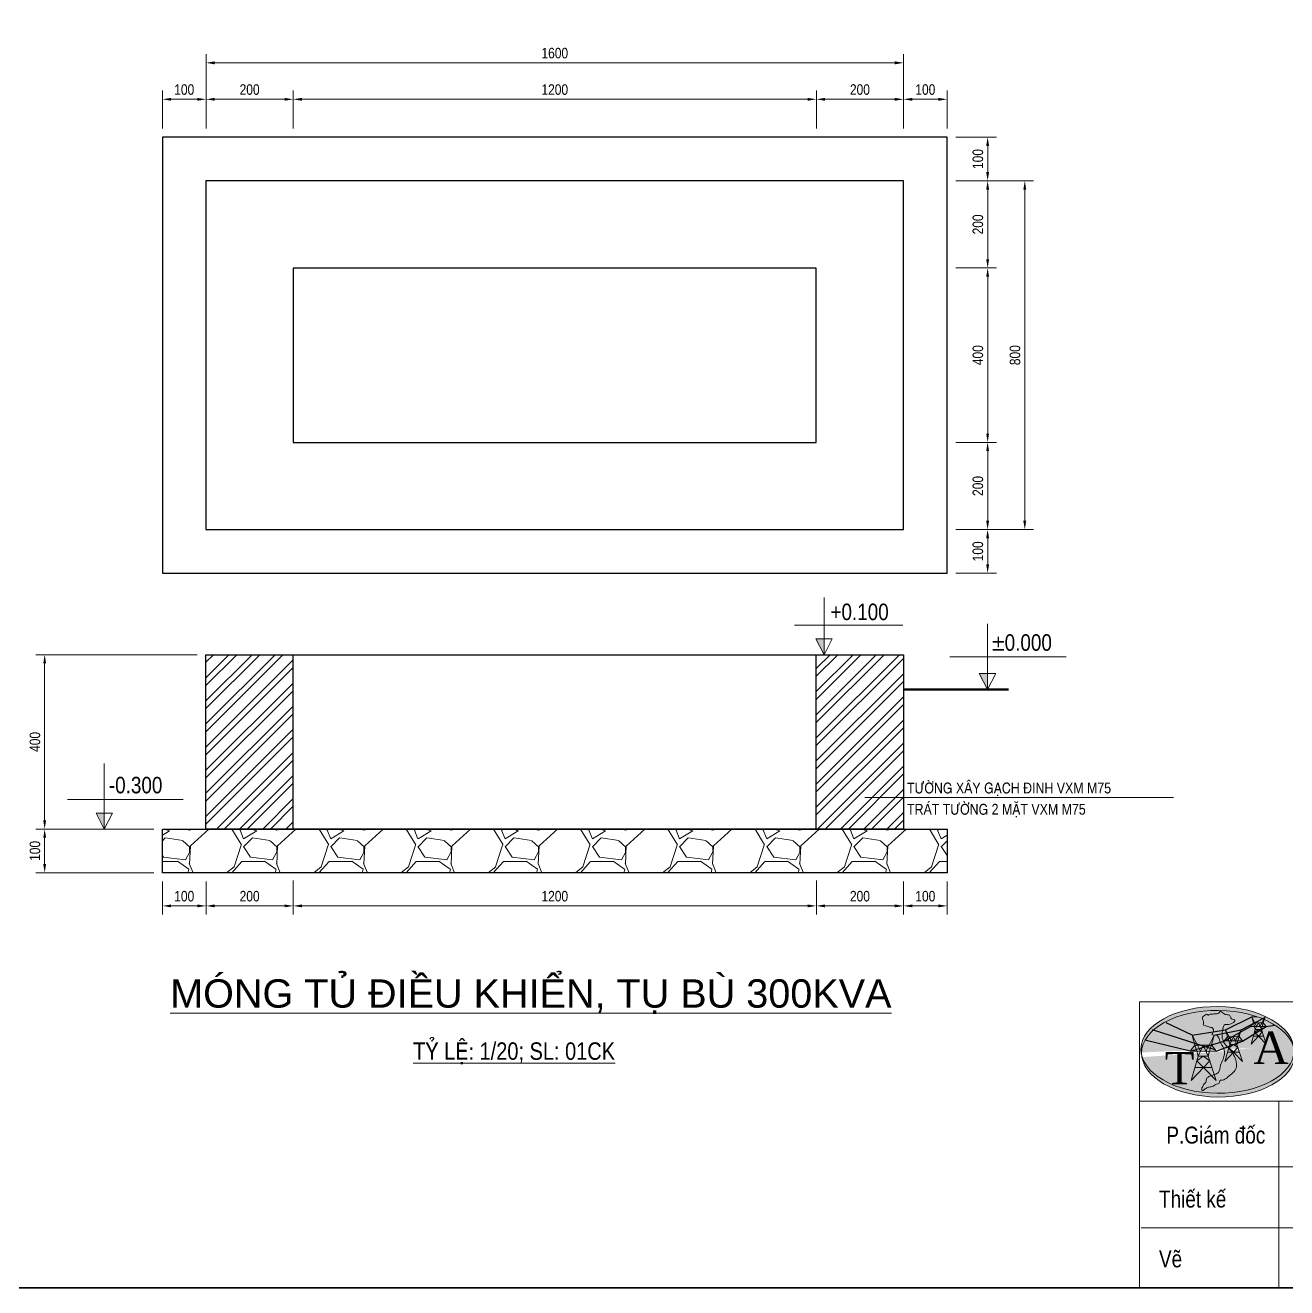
# Model space of a CAD drawing. Header units: millimetres. Extents: x 330554 to 656471, y 11007 to 130943.
# Drawn here: x 418440 to 432908, y 38045 to 52525 of the extents above; entities that cross this region are included whole.
import ezdxf

# ---------------------------------------------------------------- set-up
doc = ezdxf.new("R2010")
doc.units = ezdxf.units.MM
doc.header["$LTSCALE"] = 6
for name, color, linetype, lineweight in [('6', 6, 'Continuous', 50), ('8', 8, 'Continuous', 9), ('Duongcoban', 4, 'Continuous', 30), ('Hatch', 250, 'Continuous', 13), ('Khung', 7, 'Continuous', 20), ('Khung ten', 7, 'Continuous', 20), ('netlonkhungten', 32, 'Continuous', 35), ('Text', 7, 'Continuous', 13)]:
    doc.layers.add(name, color=color, linetype=linetype, lineweight=lineweight)
doc.layers.add('Khung Bao', color=101, linetype='Continuous')
doc.layers.add('Nen TBA', color=193, linetype='Continuous')
doc.styles.get("Standard").update_dxf_attribs({"font": 'VHELVCN.TTF', "height": 120})
doc.styles.add('VN', font='VHELVEN.TTF')
doc.dimstyles.new('kt-20', dxfattribs={"dimtxt": 120, "dimasz": 100, "dimexe": 100, "dimexo": 100, "dimgap": 50, "dimtad": 1, "dimtoh": 1, "dimdec": 0, "dimlfac": 0.2, "dimzin": 1, "dimdsep": 46, "dimtxsty": 'Standard', "dimcen": 50, "dimdle": 100, "dimclrd": 8, "dimclre": 8, "dimclrt": 7, "dimadec": 0, "dimazin": 0, "dimtfac": 1, "dimtdec": 0, "dimtix": 1, "dimtofl": 0, "dimtmove": 0, "dimatfit": 3, "dimfxl": 100, "dimtolj": 1, "dimtzin": 1, "dimlwd": 9, "dimlwe": 5, "dimarcsym": 0})

# ---------------------------------------------------------------- blocks, each defined once
blk = doc.blocks.new('*D442')
at = {"layer": 'Defpoints', "color": 0, "transparency": 16777216}
for p in [(428513, 42805), (429013, 42805), (428513, 42424)]:
    blk.add_point(p, dxfattribs=at)
at = {"layer": 'Khung Bao', "color": 8, "lineweight": 5, "transparency": 16777216}
for p, q in [((428513, 42705), (428513, 42324)), ((429013, 42705), (429013, 42324))]:
    blk.add_line(p, q, dxfattribs=at)
at = {"layer": 'Khung Bao', "color": 8, "lineweight": 9, "transparency": 16777216}
blk.add_line((428913, 42424), (428613, 42424), dxfattribs=at)
at = {"layer": 'Khung Bao', "color": 8, "transparency": 16777216}
for points in [[(428613, 42441), (428613, 42408), (428513, 42424)], [(428913, 42441), (428913, 42408), (429013, 42424)]]:
    blk.add_solid(points, dxfattribs=at)
at = {"layer": 'Khung Bao', "color": 7, "transparency": 16777216, "insert": (428763, 42535), "char_height": 120, "attachment_point": 5}
blk.add_mtext('\\A1;100', dxfattribs=at)
blk = doc.blocks.new('*D443')
at = {"layer": 'Defpoints', "color": 0, "transparency": 16777216}
for p in [(420013, 42805), (420513, 42805), (420513, 42424)]:
    blk.add_point(p, dxfattribs=at)
at = {"layer": 'Khung Bao', "color": 8, "lineweight": 5, "transparency": 16777216}
for p, q in [((420013, 42705), (420013, 42324)), ((420513, 42705), (420513, 42324))]:
    blk.add_line(p, q, dxfattribs=at)
at = {"layer": 'Khung Bao', "color": 8, "lineweight": 9, "transparency": 16777216}
blk.add_line((420113, 42424), (420413, 42424), dxfattribs=at)
at = {"layer": 'Khung Bao', "color": 8, "transparency": 16777216}
for points in [[(420113, 42441), (420113, 42408), (420013, 42424)], [(420413, 42441), (420413, 42408), (420513, 42424)]]:
    blk.add_solid(points, dxfattribs=at)
at = {"layer": 'Khung Bao', "color": 7, "transparency": 16777216, "insert": (420263, 42535), "char_height": 120, "attachment_point": 5}
blk.add_mtext('\\A1;100', dxfattribs=at)
blk = doc.blocks.new('*D292')
at = {"layer": 'Defpoints', "color": 0, "transparency": 16777216}
for p in [(421513, 42815), (427513, 42805), (427513, 42424)]:
    blk.add_point(p, dxfattribs=at)
at = {"layer": 'Khung Bao', "color": 8, "lineweight": 5, "transparency": 16777216}
for p, q in [((421513, 42715), (421513, 42324)), ((427513, 42705), (427513, 42324))]:
    blk.add_line(p, q, dxfattribs=at)
at = {"layer": 'Khung Bao', "color": 8, "lineweight": 9, "transparency": 16777216}
blk.add_line((421613, 42424), (427413, 42424), dxfattribs=at)
at = {"layer": 'Khung Bao', "color": 8, "transparency": 16777216}
for points in [[(421613, 42441), (421613, 42408), (421513, 42424)], [(427413, 42441), (427413, 42408), (427513, 42424)]]:
    blk.add_solid(points, dxfattribs=at)
at = {"layer": 'Khung Bao', "color": 7, "transparency": 16777216, "insert": (424513, 42535), "char_height": 120, "attachment_point": 5}
blk.add_mtext('\\A1;1200', dxfattribs=at)
blk = doc.blocks.new('*D293')
at = {"layer": 'Defpoints', "color": 0, "transparency": 16777216}
for p in [(429013, 49741), (429013, 47741), (429478, 47741)]:
    blk.add_point(p, dxfattribs=at)
at = {"layer": 'Khung Bao', "color": 8, "lineweight": 5, "transparency": 16777216}
for p, q in [((429113, 49741), (429578, 49741)), ((429113, 47741), (429578, 47741))]:
    blk.add_line(p, q, dxfattribs=at)
at = {"layer": 'Khung Bao', "color": 8, "lineweight": 9, "transparency": 16777216}
blk.add_line((429478, 49641), (429478, 47841), dxfattribs=at)
at = {"layer": 'Khung Bao', "color": 8, "transparency": 16777216}
for points in [[(429461, 49641), (429494, 49641), (429478, 49741)], [(429461, 47841), (429494, 47841), (429478, 47741)]]:
    blk.add_solid(points, dxfattribs=at)
at = {"layer": 'Khung Bao', "color": 7, "transparency": 16777216, "insert": (429366, 48741), "char_height": 120, "attachment_point": 5, "rotation": 90}
blk.add_mtext('\\A1;400', dxfattribs=at)
blk = doc.blocks.new('*D444')
at = {"layer": 'Defpoints', "color": 0, "transparency": 16777216}
for p in [(418662, 43305), (420013, 43305), (420013, 42805)]:
    blk.add_point(p, dxfattribs=at)
at = {"layer": 'Khung Bao', "color": 8, "lineweight": 5, "transparency": 16777216}
for p, q in [((419913, 43305), (418562, 43305)), ((419913, 42805), (418562, 42805))]:
    blk.add_line(p, q, dxfattribs=at)
at = {"layer": 'Khung Bao', "color": 8, "lineweight": 9, "transparency": 16777216}
blk.add_line((418662, 42905), (418662, 43205), dxfattribs=at)
at = {"layer": 'Khung Bao', "color": 8, "transparency": 16777216}
for points in [[(418646, 43205), (418679, 43205), (418662, 43305)], [(418646, 42905), (418679, 42905), (418662, 42805)]]:
    blk.add_solid(points, dxfattribs=at)
at = {"layer": 'Khung Bao', "color": 7, "transparency": 16777216, "insert": (418551, 43055), "char_height": 120, "attachment_point": 5, "rotation": 90}
blk.add_mtext('\\A1;100', dxfattribs=at)
blk = doc.blocks.new('*D445')
at = {"layer": 'Defpoints', "color": 0, "transparency": 16777216}
for p in [(418662, 45305), (420513, 45305), (420013, 43305)]:
    blk.add_point(p, dxfattribs=at)
at = {"layer": 'Khung Bao', "color": 8, "lineweight": 5, "transparency": 16777216}
for p, q in [((420413, 45305), (418562, 45305)), ((419913, 43305), (418562, 43305))]:
    blk.add_line(p, q, dxfattribs=at)
at = {"layer": 'Khung Bao', "color": 8, "lineweight": 9, "transparency": 16777216}
blk.add_line((418662, 43405), (418662, 45205), dxfattribs=at)
at = {"layer": 'Khung Bao', "color": 8, "transparency": 16777216}
for points in [[(418646, 45205), (418679, 45205), (418662, 45305)], [(418646, 43405), (418679, 43405), (418662, 43305)]]:
    blk.add_solid(points, dxfattribs=at)
at = {"layer": 'Khung Bao', "color": 7, "transparency": 16777216, "insert": (418551, 44305), "char_height": 120, "attachment_point": 5, "rotation": 90}
blk.add_mtext('\\A1;400', dxfattribs=at)
blk = doc.blocks.new('*D303')
at = {"layer": 'Defpoints', "color": 0, "transparency": 16777216}
for p in [(429013, 46741), (429013, 46241), (429478, 46241)]:
    blk.add_point(p, dxfattribs=at)
at = {"layer": 'Khung Bao', "color": 8, "lineweight": 5, "transparency": 16777216}
for p, q in [((429113, 46741), (429578, 46741)), ((429113, 46241), (429578, 46241))]:
    blk.add_line(p, q, dxfattribs=at)
at = {"layer": 'Khung Bao', "color": 8, "lineweight": 9, "transparency": 16777216}
blk.add_line((429478, 46641), (429478, 46341), dxfattribs=at)
at = {"layer": 'Khung Bao', "color": 8, "transparency": 16777216}
for points in [[(429461, 46641), (429494, 46641), (429478, 46741)], [(429461, 46341), (429494, 46341), (429478, 46241)]]:
    blk.add_solid(points, dxfattribs=at)
at = {"layer": 'Khung Bao', "color": 7, "transparency": 16777216, "insert": (429366, 46491), "char_height": 120, "attachment_point": 5, "rotation": 90}
blk.add_mtext('\\A1;100', dxfattribs=at)
blk = doc.blocks.new('*D304')
at = {"layer": 'Defpoints', "color": 0, "transparency": 16777216}
for p in [(429013, 51241), (429478, 51241), (429013, 50741)]:
    blk.add_point(p, dxfattribs=at)
at = {"layer": 'Khung Bao', "color": 8, "lineweight": 5, "transparency": 16777216}
for p, q in [((429113, 51241), (429578, 51241)), ((429113, 50741), (429578, 50741))]:
    blk.add_line(p, q, dxfattribs=at)
at = {"layer": 'Khung Bao', "color": 8, "lineweight": 9, "transparency": 16777216}
blk.add_line((429478, 50841), (429478, 51141), dxfattribs=at)
at = {"layer": 'Khung Bao', "color": 8, "transparency": 16777216}
for points in [[(429461, 51141), (429494, 51141), (429478, 51241)], [(429461, 50841), (429494, 50841), (429478, 50741)]]:
    blk.add_solid(points, dxfattribs=at)
at = {"layer": 'Khung Bao', "color": 7, "transparency": 16777216, "insert": (429366, 50991), "char_height": 120, "attachment_point": 5, "rotation": 90}
blk.add_mtext('\\A1;100', dxfattribs=at)
blk = doc.blocks.new('*D451')
at = {"layer": 'Defpoints', "color": 0, "transparency": 16777216}
for p in [(420513, 51676), (420013, 51241), (420513, 51241)]:
    blk.add_point(p, dxfattribs=at)
at = {"layer": 'Khung Bao', "color": 8, "lineweight": 5, "transparency": 16777216}
for p, q in [((420013, 51341), (420013, 51776)), ((420513, 51341), (420513, 51776))]:
    blk.add_line(p, q, dxfattribs=at)
at = {"layer": 'Khung Bao', "color": 8, "lineweight": 9, "transparency": 16777216}
blk.add_line((420113, 51676), (420413, 51676), dxfattribs=at)
at = {"layer": 'Khung Bao', "color": 8, "transparency": 16777216}
for points in [[(420113, 51692), (420113, 51659), (420013, 51676)], [(420413, 51692), (420413, 51659), (420513, 51676)]]:
    blk.add_solid(points, dxfattribs=at)
at = {"layer": 'Khung Bao', "color": 7, "transparency": 16777216, "insert": (420263, 51787), "char_height": 120, "attachment_point": 5}
blk.add_mtext('\\A1;100', dxfattribs=at)
blk = doc.blocks.new('*D305')
at = {"layer": 'Defpoints', "color": 0, "transparency": 16777216}
for p in [(421513, 51676), (420513, 51241), (421513, 51241)]:
    blk.add_point(p, dxfattribs=at)
at = {"layer": 'Khung Bao', "color": 8, "lineweight": 5, "transparency": 16777216}
for p, q in [((420513, 51341), (420513, 51776)), ((421513, 51341), (421513, 51776))]:
    blk.add_line(p, q, dxfattribs=at)
at = {"layer": 'Khung Bao', "color": 8, "lineweight": 9, "transparency": 16777216}
blk.add_line((420613, 51676), (421413, 51676), dxfattribs=at)
at = {"layer": 'Khung Bao', "color": 8, "transparency": 16777216}
for points in [[(420613, 51692), (420613, 51659), (420513, 51676)], [(421413, 51692), (421413, 51659), (421513, 51676)]]:
    blk.add_solid(points, dxfattribs=at)
at = {"layer": 'Khung Bao', "color": 7, "transparency": 16777216, "insert": (421013, 51787), "char_height": 120, "attachment_point": 5}
blk.add_mtext('\\A1;200', dxfattribs=at)
blk = doc.blocks.new('*D306')
at = {"layer": 'Defpoints', "color": 0, "transparency": 16777216}
for p in [(427513, 51676), (421513, 51241), (427513, 51241)]:
    blk.add_point(p, dxfattribs=at)
at = {"layer": 'Khung Bao', "color": 8, "lineweight": 5, "transparency": 16777216}
for p, q in [((421513, 51341), (421513, 51776)), ((427513, 51341), (427513, 51776))]:
    blk.add_line(p, q, dxfattribs=at)
at = {"layer": 'Khung Bao', "color": 8, "lineweight": 9, "transparency": 16777216}
blk.add_line((421613, 51676), (427413, 51676), dxfattribs=at)
at = {"layer": 'Khung Bao', "color": 8, "transparency": 16777216}
for points in [[(421613, 51692), (421613, 51659), (421513, 51676)], [(427413, 51692), (427413, 51659), (427513, 51676)]]:
    blk.add_solid(points, dxfattribs=at)
at = {"layer": 'Khung Bao', "color": 7, "transparency": 16777216, "insert": (424513, 51787), "char_height": 120, "attachment_point": 5}
blk.add_mtext('\\A1;1200', dxfattribs=at)
blk = doc.blocks.new('*D307')
at = {"layer": 'Defpoints', "color": 0, "transparency": 16777216}
for p in [(428513, 51676), (427513, 51241), (428513, 51241)]:
    blk.add_point(p, dxfattribs=at)
at = {"layer": 'Khung Bao', "color": 8, "lineweight": 5, "transparency": 16777216}
for p, q in [((427513, 51341), (427513, 51776)), ((428513, 51341), (428513, 51776))]:
    blk.add_line(p, q, dxfattribs=at)
at = {"layer": 'Khung Bao', "color": 8, "lineweight": 9, "transparency": 16777216}
blk.add_line((427613, 51676), (428413, 51676), dxfattribs=at)
at = {"layer": 'Khung Bao', "color": 8, "transparency": 16777216}
for points in [[(427613, 51692), (427613, 51659), (427513, 51676)], [(428413, 51692), (428413, 51659), (428513, 51676)]]:
    blk.add_solid(points, dxfattribs=at)
at = {"layer": 'Khung Bao', "color": 7, "transparency": 16777216, "insert": (428013, 51787), "char_height": 120, "attachment_point": 5}
blk.add_mtext('\\A1;200', dxfattribs=at)
blk = doc.blocks.new('*D452')
at = {"layer": 'Defpoints', "color": 0, "transparency": 16777216}
for p in [(429013, 51676), (428513, 51258), (429013, 51241)]:
    blk.add_point(p, dxfattribs=at)
at = {"layer": 'Khung Bao', "color": 8, "lineweight": 5, "transparency": 16777216}
for p, q in [((428513, 51358), (428513, 51776)), ((429013, 51341), (429013, 51776))]:
    blk.add_line(p, q, dxfattribs=at)
at = {"layer": 'Khung Bao', "color": 8, "lineweight": 9, "transparency": 16777216}
blk.add_line((428613, 51676), (428913, 51676), dxfattribs=at)
at = {"layer": 'Khung Bao', "color": 8, "transparency": 16777216}
for points in [[(428613, 51692), (428613, 51659), (428513, 51676)], [(428913, 51692), (428913, 51659), (429013, 51676)]]:
    blk.add_solid(points, dxfattribs=at)
at = {"layer": 'Khung Bao', "color": 7, "transparency": 16777216, "insert": (428763, 51787), "char_height": 120, "attachment_point": 5}
blk.add_mtext('\\A1;100', dxfattribs=at)
blk = doc.blocks.new('*D308')
at = {"layer": 'Defpoints', "color": 0, "transparency": 16777216}
for p in [(421513, 42815), (420513, 42705), (421513, 42424)]:
    blk.add_point(p, dxfattribs=at)
at = {"layer": 'Khung Bao', "color": 8, "lineweight": 5, "transparency": 16777216}
for p, q in [((420513, 42605), (420513, 42324)), ((421513, 42715), (421513, 42324))]:
    blk.add_line(p, q, dxfattribs=at)
at = {"layer": 'Khung Bao', "color": 8, "lineweight": 9, "transparency": 16777216}
blk.add_line((420613, 42424), (421413, 42424), dxfattribs=at)
at = {"layer": 'Khung Bao', "color": 8, "transparency": 16777216}
for points in [[(420613, 42441), (420613, 42408), (420513, 42424)], [(421413, 42441), (421413, 42408), (421513, 42424)]]:
    blk.add_solid(points, dxfattribs=at)
at = {"layer": 'Khung Bao', "color": 7, "transparency": 16777216, "insert": (421013, 42535), "char_height": 120, "attachment_point": 5}
blk.add_mtext('\\A1;200', dxfattribs=at)
blk = doc.blocks.new('*D309')
at = {"layer": 'Defpoints', "color": 0, "transparency": 16777216}
for p in [(427513, 42815), (428513, 42705), (427513, 42424)]:
    blk.add_point(p, dxfattribs=at)
at = {"layer": 'Khung Bao', "color": 8, "lineweight": 5, "transparency": 16777216}
for p, q in [((427513, 42715), (427513, 42324)), ((428513, 42605), (428513, 42324))]:
    blk.add_line(p, q, dxfattribs=at)
at = {"layer": 'Khung Bao', "color": 8, "lineweight": 9, "transparency": 16777216}
blk.add_line((428413, 42424), (427613, 42424), dxfattribs=at)
at = {"layer": 'Khung Bao', "color": 8, "transparency": 16777216}
for points in [[(427613, 42441), (427613, 42408), (427513, 42424)], [(428413, 42441), (428413, 42408), (428513, 42424)]]:
    blk.add_solid(points, dxfattribs=at)
at = {"layer": 'Khung Bao', "color": 7, "transparency": 16777216, "insert": (428013, 42535), "char_height": 120, "attachment_point": 5}
blk.add_mtext('\\A1;200', dxfattribs=at)
blk = doc.blocks.new('*D310')
at = {"layer": 'Defpoints', "color": 0, "transparency": 16777216}
for p in [(429013, 50741), (429013, 49741), (429478, 49741)]:
    blk.add_point(p, dxfattribs=at)
at = {"layer": 'Khung Bao', "color": 8, "lineweight": 5, "transparency": 16777216}
for p, q in [((429113, 50741), (429578, 50741)), ((429113, 49741), (429578, 49741))]:
    blk.add_line(p, q, dxfattribs=at)
at = {"layer": 'Khung Bao', "color": 8, "lineweight": 9, "transparency": 16777216}
blk.add_line((429478, 50641), (429478, 49841), dxfattribs=at)
at = {"layer": 'Khung Bao', "color": 8, "transparency": 16777216}
for points in [[(429461, 50641), (429494, 50641), (429478, 50741)], [(429461, 49841), (429494, 49841), (429478, 49741)]]:
    blk.add_solid(points, dxfattribs=at)
at = {"layer": 'Khung Bao', "color": 7, "transparency": 16777216, "insert": (429366, 50241), "char_height": 120, "attachment_point": 5, "rotation": 90}
blk.add_mtext('\\A1;200', dxfattribs=at)
blk = doc.blocks.new('*D311')
at = {"layer": 'Defpoints', "color": 0, "transparency": 16777216}
for p in [(429013, 47741), (429478, 47741), (429013, 46741)]:
    blk.add_point(p, dxfattribs=at)
at = {"layer": 'Khung Bao', "color": 8, "lineweight": 5, "transparency": 16777216}
for p, q in [((429113, 47741), (429578, 47741)), ((429113, 46741), (429578, 46741))]:
    blk.add_line(p, q, dxfattribs=at)
at = {"layer": 'Khung Bao', "color": 8, "lineweight": 9, "transparency": 16777216}
blk.add_line((429478, 46841), (429478, 47641), dxfattribs=at)
at = {"layer": 'Khung Bao', "color": 8, "transparency": 16777216}
for points in [[(429461, 47641), (429494, 47641), (429478, 47741)], [(429461, 46841), (429494, 46841), (429478, 46741)]]:
    blk.add_solid(points, dxfattribs=at)
at = {"layer": 'Khung Bao', "color": 7, "transparency": 16777216, "insert": (429366, 47241), "char_height": 120, "attachment_point": 5, "rotation": 90}
blk.add_mtext('\\A1;200', dxfattribs=at)
blk = doc.blocks.new('*D312')
at = {"layer": 'Defpoints', "color": 0, "transparency": 16777216}
for p in [(429013, 50741), (429904, 50741), (429013, 46741)]:
    blk.add_point(p, dxfattribs=at)
at = {"layer": 'Khung Bao', "color": 8, "lineweight": 5, "transparency": 16777216}
for p, q in [((429113, 50741), (430004, 50741)), ((429113, 46741), (430004, 46741))]:
    blk.add_line(p, q, dxfattribs=at)
at = {"layer": 'Khung Bao', "color": 8, "lineweight": 9, "transparency": 16777216}
blk.add_line((429904, 46841), (429904, 50641), dxfattribs=at)
at = {"layer": 'Khung Bao', "color": 8, "transparency": 16777216}
for points in [[(429887, 50641), (429920, 50641), (429904, 50741)], [(429887, 46841), (429920, 46841), (429904, 46741)]]:
    blk.add_solid(points, dxfattribs=at)
at = {"layer": 'Khung Bao', "color": 7, "transparency": 16777216, "insert": (429792, 48741), "char_height": 120, "attachment_point": 5, "rotation": 90}
blk.add_mtext('\\A1;800', dxfattribs=at)
blk = doc.blocks.new('*D313')
at = {"layer": 'Defpoints', "color": 0, "transparency": 16777216}
for p in [(428513, 52094), (420513, 51241), (428513, 51258)]:
    blk.add_point(p, dxfattribs=at)
at = {"layer": 'Khung Bao', "color": 8, "lineweight": 5, "transparency": 16777216}
for p, q in [((420513, 51341), (420513, 52194)), ((428513, 51358), (428513, 52194))]:
    blk.add_line(p, q, dxfattribs=at)
at = {"layer": 'Khung Bao', "color": 8, "lineweight": 9, "transparency": 16777216}
blk.add_line((420613, 52094), (428413, 52094), dxfattribs=at)
at = {"layer": 'Khung Bao', "color": 8, "transparency": 16777216}
for points in [[(420613, 52111), (420613, 52077), (420513, 52094)], [(428413, 52111), (428413, 52077), (428513, 52094)]]:
    blk.add_solid(points, dxfattribs=at)
at = {"layer": 'Khung Bao', "color": 7, "transparency": 16777216, "insert": (424513, 52205), "char_height": 120, "attachment_point": 5}
blk.add_mtext('\\A1;1600', dxfattribs=at)
blk = doc.blocks.new('COTLOGO')
at = {"layer": 'Khung'}
for p, q in [((31212.1, 146981.8), (31220.3, 146966)), ((31216.6, 146966), (31212.1, 146981.8)), ((31238.4, 146966.1), (31246.5, 146981.8)), ((31246.5, 146981.8), (31242.1, 146966.5)), ((31246.5, 146981.8), (31242.1, 146966.5)), ((31209, 146956.8), (31216.6, 146966)), ((31219.3, 146956.8), (31209, 146956.8)), ((31220.3, 146966), (31216.6, 146966)), ((31219.3, 146956.8), (31216.6, 146966)), ((31225, 146956.8), (31219.3, 146956.8)), ((31221.5, 146949), (31219.3, 146956.8)), ((31220.3, 146966), (31238.6, 146966.4)), ((31220.3, 146966), (31225, 146956.8)), ((31229.3, 146966.2), (31221.5, 146949)), ((31225, 146956.8), (31233.6, 146956.8)), ((31237.1, 146949), (31229.3, 146966.2)), ((31233.6, 146956.8), (31238.4, 146966.1)), ((31233.6, 146956.8), (31239.3, 146956.8)), ((31239.3, 146956.8), (31237.1, 146949)), ((31238.6, 146966.4), (31242.1, 146966.5)), ((31242.1, 146966.5), (31239.3, 146956.8)), ((31249.6, 146956.8), (31239.3, 146956.8)), ((31242.1, 146966.5), (31249.6, 146956.8)), ((31221.5, 146949), (31210.6, 146911.5)), ((31210.6, 146911.5), (31229.7, 146931.8)), ((31216.5, 146931.8), (31242.8, 146931.8)), ((31229.3, 146949), (31219.3, 146941.7)), ((31219.3, 146941.7), (31229.7, 146931.8)), ((31237.1, 146949), (31221.5, 146949)), ((31239.4, 146942.1), (31229.3, 146949)), ((31229.7, 146931.8), (31239.4, 146942.1)), ((31229.7, 146931.8), (31249.6, 146911.5)), ((31249.6, 146911.5), (31237.1, 146949))]:
    blk.add_line(p, q, dxfattribs=at)
blk.add_lwpolyline([(31237.1, 146949), (31229.3, 146966.2), (31221.5, 146949)], dxfattribs=at)
blk = doc.blocks.new('LOGOTRANGSONGANH')
at = {"layer": 'Duongcoban'}
h = blk.add_hatch(color=2, dxfattribs=at)
edge = h.paths.add_edge_path()
edge.add_ellipse((31307.7, 148603.9), major_axis=(-401.5, 4.4), ratio=0.565575, start_angle=-176.76663, end_angle=8.26912)
edge.add_line((30908.8, 148589.6), (30909.5, 148589.8))
edge.add_ellipse((31311, 148584), major_axis=(-401.5, 4.4), ratio=0.565575, start_angle=235.14402, end_angle=359.62254, ccw=False)
edge.add_line((31542.5, 148767.8), (31555.4, 148774.6))
edge.add_line((31555.4, 148774.6), (31556.7, 148777))
edge.add_line((31556.7, 148777), (31552.8, 148763.5))
edge.add_ellipse((31311, 148584), major_axis=(-401.5, 4.4), ratio=0.565575, start_angle=188.26912, end_angle=233.32082, ccw=False)
at = {"layer": 'Khung ten'}
h = blk.add_hatch(color=256, dxfattribs=at)
edge = h.paths.add_edge_path()
edge.add_ellipse((31311, 148584), major_axis=(-401.5, 4.4), ratio=0.565575, start_angle=188.26912, end_angle=359.62254, ccw=False)
edge.add_ellipse((31307.7, 148603.9), major_axis=(-401.5, 4.4), ratio=0.565575, start_angle=-176.76663, end_angle=8.26912)
edge.add_line((30908.8, 148589.6), (30909.5, 148589.8))
h = blk.add_hatch(color=256, dxfattribs=at)
edge = h.paths.add_edge_path()
edge.add_ellipse((31307.7, 148603.9), major_axis=(-401.5, 4.4), ratio=0.565575, start_angle=8.26912, end_angle=183.23337, ccw=False)
edge.add_ellipse((31311, 148584), major_axis=(-401.5, 4.4), ratio=0.565575, start_angle=3.23337, end_angle=188.26912)
h = blk.add_hatch(color=256, dxfattribs=at)
edge = h.paths.add_edge_path()
edge.add_ellipse((31307.7, 148603.9), major_axis=(-401.5, 4.4), ratio=0.565575, start_angle=8.26912, end_angle=183.23337, ccw=False)
edge.add_ellipse((31311, 148584), major_axis=(-401.5, 4.4), ratio=0.565575, start_angle=3.23337, end_angle=188.26912)
at = {"layer": 'Text'}
h = blk.add_hatch(color=256, dxfattribs=at)
h.set_gradient(color1=(0, 0, 255), one_color=1, tint=1)
edge = h.paths.add_edge_path()
edge.add_ellipse((31307.7, 148603.9), major_axis=(-401.5, 4.4), ratio=0.565575, start_angle=-176.76663, end_angle=8.26912)
edge.add_line((30908.8, 148589.6), (30909.5, 148589.8))
edge.add_ellipse((31311, 148584), major_axis=(-401.5, 4.4), ratio=0.565575, start_angle=235.14402, end_angle=359.62254, ccw=False)
edge.add_line((31542.5, 148767.8), (31555.4, 148774.6))
edge.add_line((31555.4, 148774.6), (31556.7, 148777))
edge.add_line((31556.7, 148777), (31552.8, 148763.5))
edge.add_ellipse((31311, 148584), major_axis=(-401.5, 4.4), ratio=0.565575, start_angle=188.26912, end_angle=233.32082, ccw=False)
edge = h.paths.add_edge_path()
edge.add_ellipse((31311, 148584), major_axis=(-401.5, 4.4), ratio=0.565575, start_angle=3.23337, end_angle=188.26912)
edge.add_ellipse((31307.7, 148603.9), major_axis=(-401.5, 4.4), ratio=0.565575, start_angle=8.26912, end_angle=183.23337, ccw=False)
h = blk.add_hatch(color=256, dxfattribs=at)
edge = h.paths.add_edge_path()
edge.add_spline(control_points=[(31279.9, 148791.4), (31283.4, 148791.8), (31295.3, 148793), (31313.1, 148790.9), (31323.4, 148810.8), (31337.4, 148796.4), (31350.8, 148787.1), (31371.9, 148791.4), (31374.9, 148771.1), (31385.9, 148763.4), (31413.3, 148762.3), (31371.5, 148729.4), (31343.7, 148741.8), (31332.6, 148703.2), (31327.1, 148670.8), (31343.4, 148638.6), (31359.3, 148619.3), (31378.1, 148601.9), (31395.9, 148574.6), (31407.7, 148541.4), (31408, 148495.7), (31374.7, 148474.5), (31353.3, 148453.3), (31335.3, 148442.5), (31318.6, 148447.2), (31320.8, 148426.5), (31298.6, 148424.6), (31285.2, 148413.6), (31273.9, 148411.1), (31264.6, 148408.4), (31254.7, 148408.1), (31243.9, 148400.6), (31237, 148393.9), (31223.3, 148386.5), (31227.5, 148398.4), (31225.2, 148405), (31230.4, 148409.7), (31231.6, 148422.1), (31250.3, 148432), (31246.5, 148457.6), (31270.8, 148467.7), (31291, 148473.3), (31320.7, 148486.8), (31319.7, 148524.4), (31341.9, 148559.4), (31348.7, 148603.4), (31326, 148635.2), (31316.7, 148659.3), (31308.4, 148685.3), (31269.6, 148678.7), (31287.9, 148696.8), (31287.8, 148710.2), (31280.9, 148721.7), (31266.5, 148721.2), (31255, 148730.6), (31227.7, 148731.3), (31240.1, 148753.8), (31222.9, 148768.5), (31235, 148781.8), (31243.7, 148784.8), (31248.4, 148791.4), (31256.5, 148792.8), (31258.4, 148783.2), (31263.4, 148790.3), (31270.6, 148791.3), (31276.6, 148791.4), (31279.9, 148791.4)], knot_values=[0, 0, 0, 0, 10.773567, 36.453253, 45.467944, 66.304528, 75.394476, 97.72162, 113.438285, 125.691122, 137.561709, 178.241766, 199.70113, 215.454863, 279.050772, 301.404412, 320.192795, 354.292474, 377.700084, 416.933464, 461.046809, 499.368775, 526.36929, 553.493597, 559.326846, 568.25424, 596.840814, 609.577735, 620.601304, 630.959304, 638.68193, 649.840298, 667.688051, 673.556752, 684.49326, 689.149317, 694.14707, 702.739777, 724.96225, 747.389868, 765.56329, 794.088827, 815.415753, 854.767285, 890.123291, 942.363889, 973.99518, 1003.178887, 1022.105113, 1049.27204, 1062.832724, 1076.02929, 1089.833819, 1096.09008, 1116.705884, 1137.436129, 1150.673139, 1174.702872, 1185.098835, 1197.262798, 1201.670622, 1209.468078, 1215.08546, 1219.532908, 1227.492771, 1237.449043, 1237.449043, 1237.449043, 1237.449043], degree=3, periodic=0)
at = {"color": 7}
blk.add_line((31487.9, 148776.7), (31513.4, 148779.4), dxfattribs=at)
at = {"layer": 'Duongcoban', "color": 2}
for p, q in [((31174.4, 148681.3), (31037.8, 148745.7)), ((31350.2, 148709.8), (31487, 148777)), ((31431.5, 148709.8), (31555.4, 148774.6)), ((31563, 148726.3), (31608.3, 148733.1)), ((31299.6, 148601.7), (30966.6, 148709.8)), ((31174.6, 148681.4), (31350.2, 148709.8)), ((31290.7, 148681.4), (31431.5, 148709.8)), ((31342.8, 148650.6), (31480.7, 148726.3)), ((31438.9, 148650.6), (31563, 148726.3)), ((31164.1, 148596.9), (30927.1, 148654.6)), ((31164.1, 148596.9), (31342.8, 148650.6)), ((31301.3, 148596.9), (31438.9, 148650.6))]:
    blk.add_line(p, q, dxfattribs=at)
at = {"layer": 'Text', "extrusion": (0, 0, -1)}
for centre in [(31307.7, 148603.9), (31311, 148584)]:
    blk.add_ellipse(centre, major_axis=(-401.5, 4.4), ratio=0.565575, dxfattribs=at)
at = {"layer": 'Text'}
blk.add_spline([(31279.9, 148791.4), (31290.6, 148792.2), (31315.7, 148797.8), (31321.7, 148804.6), (31340.1, 148794.9), (31347.9, 148790.2), (31369.8, 148785.5), (31377, 148771.6), (31386.9, 148764.4), (31398.5, 148761.6), (31366.2, 148736.9), (31344.7, 148736), (31338.1, 148721.7), (31334.8, 148658.2), (31344.7, 148638.2), (31356.3, 148623.4), (31379.5, 148598.4), (31392.4, 148578.8), (31405.1, 148541.8), (31400.7, 148497.9), (31372.9, 148471.5), (31352.4, 148454), (31326.7, 148445.2), (31320.9, 148445.5), (31318.8, 148436.8), (31295.3, 148420.6), (31284.3, 148414.1), (31273.7, 148410.9), (31263.6, 148408.7), (31256, 148407.5), (31246.3, 148402), (31232, 148391.3), (31226.5, 148389.2), (31226.4, 148400.1), (31226.2, 148404.8), (31228.9, 148408.9), (31231.9, 148417), (31245.7, 148434.4), (31251.4, 148456.1), (31266.8, 148465.7), (31293.7, 148475), (31312.1, 148485.9), (31323.5, 148523.5), (31337.3, 148556.1), (31341.5, 148608.2), (31326.9, 148636.2), (31315.6, 148663.2), (31305.1, 148678.9), (31278.7, 148685.3), (31285.7, 148696.9), (31286.5, 148710.1), (31278, 148720.9), (31271.7, 148721.7), (31252.3, 148728.7), (31233, 148736.2), (31235.1, 148749.2), (31228.4, 148772.3), (31234.8, 148780.4), (31245, 148787.1), (31248.1, 148790.2), (31255.9, 148790.2), (31259, 148785.5), (31262.5, 148788.4), (31270, 148791), (31279.9, 148791.4)], degree=3, dxfattribs=at)
at = {"layer": 'Duongcoban', "color": 2}
for p, xscale, yscale, zscale in [((-31811.2, -149302), 2.028000000002066, 2.028000000005704, 2.028000000000612), ((-74322.4, -348117), 3.380000000001019, 3.380000000004657, 3.380000000001019), ((-42497.7, -199049.1), 2.366000000001804, 2.36600000000908, 2.366000000000713)]:
    blk.add_blockref('COTLOGO', p, dxfattribs=dict(at, xscale=xscale, yscale=yscale, zscale=zscale))
at = {"layer": 'Text', "char_height": 169, "width": 2273.213, "attachment_point": 1}
for s, insert in [('{\\fTimes New Roman|b0|i0|c0|p18;A}', (31496.5, 148699.1)), ('{\\fTimes New Roman|b0|i0|c0|p18;T}', (31030.7, 148592.8))]:
    blk.add_mtext(s, dxfattribs=dict(at, insert=insert))

msp = doc.modelspace()

# ---------------------------------------------------------------- hatches: boundary and pattern name
at = {"layer": '8'}
h = msp.add_hatch(dxfattribs=at)
h.set_pattern_fill('ANSI32', color=256, scale=500, style=0)
h.set_pattern_definition([(45, (-84255.5, -213918.9), (-132.58252, 132.58252), []), (45, (-84167.1, -213918.9), (-132.58252, 132.58252), [])])
h.paths.add_polyline_path([(421512.622, 45304.877), (420512.622, 45304.877), (420512.622, 43304.877), (421512.622, 43304.877)])
h.paths.add_polyline_path([(428512.622, 45304.877), (427512.622, 45304.877), (427512.622, 43304.877), (428512.622, 43304.877)])
at = {"layer": 'Hatch'}
h = msp.add_hatch(dxfattribs=at)
h.set_pattern_fill('GRAVEL', color=256, scale=1000, style=0)
h.set_pattern_definition([(228.0128, (-29961.83, -182523.12), (-7999.998232, -9000.001342), [134.536, -13319.088]), (184.9697, (-30051.83, -182623.116), (12000.0010515, 999.991307), [230.868, -22855.925]), (132.5104, (-30281.83, -182643.116), (9999.990718, -11000.008674), [162.788, -16116.032]), (267.2737, (-30671.83, -182893.116), (999.9960177, 20000.000295), [210.238, -20813.558]), (292.8337, (-30681.83, -183103.116), (-5000.0099054, 11999.996412), [206.155, -20409.373]), (357.2737, (-30601.83, -183293.116), (-20000.000295, 999.9960177), [210.238, -20813.558]), (37.6942, (-30391.83, -183303.116), (-13000.0073456, -9999.9904052), [278.029, -27524.849]), (72.2553, (-30171.83, -183133.116), (7000.0107627, 21999.9962312), [262.488, -25986.321]), (121.4296, (-30091.83, -182883.116), (-8000.008234, 12999.9950365), [210.95, -20884.073]), (175.2364, (-30201.83, -182703.12), (11000.000946, -999.991533), [240.832, -11800.763]), (222.3974, (-30441.83, -182683.116), (-12000.007351, -10999.992082), [311.448, -30833.375]), (138.8141, (-29681.83, -182903.12), (-7000.002947, 5999.997313), [106.301, -10523.844]), (171.4692, (-29761.83, -182833.116), (12999.998285, -2000.00791), [202.237, -20021.511]), (225, (-29961.8, -182803.1), (-1e-13, -1000.0003), [141.421, -1272.792]), (203.1986, (-30031.83, -182683.12), (4999.99973, 2000.001325), [76.158, -7539.615]), (291.8014, (-30101.83, -182713.12), (-999.99991, 3000.00027), [107.703, -5277.462]), (30.9638, (-30061.83, -182813.12), (2999.99802, 2000.002484), [174.929, -5656.023]), (161.5651, (-29911.83, -182723.12), (2000.00043, -999.9984), [126.491, -3035.787]), (16.3895, (-30681.83, -182713.116), (10000.0021984, 2999.99271), [177.2, -17542.845]), (70.3462, (-30511.83, -182663.116), (-3999.995247, -11000.002136), [148.661, -14717.408]), (293.1986, (-29911.83, -182523.12), (-2000.001325, 4999.99973), [152.315, -7463.458]), (343.6105, (-29851.83, -182663.116), (-10000.0021984, 2999.99271), [177.2, -17542.845]), (339.444, (-30681.83, -183333.12), (-5000.001845, 1999.995996), [170.88, -8373.124]), (294.7751, (-30521.83, -183393.116), (-4999.992189, 11000.003422), [143.178, -14174.643]), (66.8014, (-29901.83, -183523.12), (2000.001325, 4999.99973), [152.315, -7463.458]), (17.354, (-29841.83, -183383.116), (-13000.002019, -3999.994502), [167.631, -16595.424]), (69.444, (-30391.83, -183523.12), (-1999.995996, -5000.001845), [85.44, -8458.564]), (101.3099, (-29961.83, -183523.12), (-999.99763, 4000.00075), [50.99, -5048.029]), (165.9638, (-29971.83, -183473.12), (3000.00055, -999.99806), [206.155, -3916.95]), (186.009, (-30171.83, -183423.116), (9999.999751, 999.9993175), [191.05, -18913.923]), (303.6901, (-30061.83, -182903.12), (-1000.00133, 1999.99956), [144.222, -3461.329]), (353.1572, (-29981.83, -183023.116), (16999.9993655, -2000.007998), [251.794, -24927.563]), (60.9454, (-29731.83, -183053.12), (-4000.000027, -7000.000385), [102.956, -10192.674]), (90, (-29681.8, -182963.1), (-1000, 1000), [60, -940]), (120.2564, (-30191.83, -183393.12), (3999.994887, -7000.002456), [138.924, -13753.52]), (48.0128, (-30261.83, -183273.12), (7999.998232, 9000.001342), [269.072, -13184.552]), (0, (-30081.8, -183073.1), (1000, 1000), [260, -740]), (325.3048, (-29821.83, -183073.116), (-9999.994259, 7000.0086096), [158.114, -15653.274]), (254.0546, (-29691.83, -183163.12), (-999.99989, -4000.000127), [145.602, -7134.508]), (207.646, (-29731.83, -183303.116), (-18999.9958072, -10000.007713), [237.065, -23469.474]), (175.4261, (-29941.83, -183413.116), (-13000.0005583, 999.9948012), [250.799, -24829.074])])
h.paths.add_polyline_path([(420012.622, 43304.877), (420012.622, 42804.877), (429012.622, 42804.877), (429012.622, 43304.877)])
at = {"layer": 'Text'}
for points in [[(427506.007, 45489.054), (427600.857, 45489.054), (427600.857, 45304.877)], [(429381.224, 45089.054), (429476.074, 45089.054), (429476.074, 44904.877)], [(419251.114, 43489.054), (419345.964, 43489.054), (419345.964, 43304.877)]]:
    msp.add_hatch(color=256, dxfattribs=at).paths.add_polyline_path(points)

# ---------------------------------------------------------------- linework, layer by layer
at = {"layer": '6'}
msp.add_line((429718.685, 44904.877), (428512.622, 44904.877), dxfattribs=at)
at = {"layer": 'Khung'}
for points in [[(444445.149, 38044.506), (444445.149, 41324.373), (431220.767, 41324.373), (431220.767, 38044.506)], [(431220.767, 40184.243), (444445.149, 40184.243)], [(432817.636, 38044.506), (432817.636, 40184.243)], [(431220.767, 39432.149), (436954.045, 39432.149)], [(431237.355, 38730.449), (444445.149, 38730.449)], [(431220.767, 38044.506), (444445.149, 38044.506)]]:
    msp.add_lwpolyline(points, dxfattribs=at)
at = {"layer": 'Nen TBA'}
for p, q in [((421512.622, 43304.877), (421512.622, 45304.877)), ((427512.622, 43304.877), (427512.622, 45304.877))]:
    msp.add_line(p, q, dxfattribs=at)
for points in [[(420012.622, 46240.535), (429012.622, 46240.535), (429012.622, 51240.535), (420012.622, 51240.535)], [(420512.622, 46740.535), (428512.622, 46740.535), (428512.622, 50740.535), (420512.622, 50740.535)], [(421512.622, 47740.535), (427512.622, 47740.535), (427512.622, 49740.535), (421512.622, 49740.535)], [(420512.622, 45304.877), (428512.622, 45304.877), (428512.622, 43304.877), (420512.622, 43304.877)], [(429012.622, 42804.877), (420012.622, 42804.877), (420012.622, 43304.877), (429012.622, 43304.877)]]:
    msp.add_lwpolyline(points, close=True, dxfattribs=at)
at = {"layer": 'netlonkhungten'}
msp.add_lwpolyline([(411155.911, 62158.905), (444445.149, 62158.905), (444445.149, 38044.506), (411155.911, 38044.506)], close=True, dxfattribs=at)
at = {"layer": 'Text'}
for p, q in [((427600.857, 45304.877), (427600.857, 45960.194)), ((428504.794, 45646.015), (427262.861, 45646.015)), ((429476.074, 44904.877), (429476.074, 45657.73)), ((427506.007, 45489.054), (427600.857, 45489.054)), ((427600.857, 45304.877), (427506.007, 45489.054)), ((427506.007, 45489.054), (427600.857, 45489.054)), ((427600.857, 45304.877), (427506.007, 45489.054)), ((427695.708, 45489.054), (427600.857, 45489.054)), ((427600.857, 45304.877), (427695.708, 45489.054)), ((427695.708, 45489.054), (427600.857, 45489.054)), ((427600.857, 45304.877), (427695.708, 45489.054)), ((430379.164, 45281.304), (429042.606, 45281.304)), ((429476.074, 44904.877), (429381.224, 45089.054)), ((429381.224, 45089.054), (429476.074, 45089.054)), ((429476.074, 44904.877), (429381.224, 45089.054)), ((429381.224, 45089.054), (429476.074, 45089.054)), ((429476.074, 44904.877), (429570.924, 45089.054)), ((429570.924, 45089.054), (429476.074, 45089.054)), ((429476.074, 44904.877), (429570.924, 45089.054)), ((429570.924, 45089.054), (429476.074, 45089.054)), ((429233.463, 44904.877), (429718.685, 44904.877)), ((419345.964, 43304.877), (419345.964, 44057.73)), ((420249.901, 43646.015), (418925.351, 43646.015)), ((428068.873, 43669.179), (431607.964, 43669.179)), ((419251.114, 43489.054), (419345.964, 43489.054)), ((419345.964, 43304.877), (419251.114, 43489.054)), ((419251.114, 43489.054), (419345.964, 43489.054)), ((419345.964, 43304.877), (419251.114, 43489.054)), ((419440.814, 43489.054), (419345.964, 43489.054)), ((419345.964, 43304.877), (419440.814, 43489.054)), ((419440.814, 43489.054), (419345.964, 43489.054)), ((419345.964, 43304.877), (419440.814, 43489.054)), ((419103.353, 43304.877), (419588.575, 43304.877))]:
    msp.add_line(p, q, dxfattribs=at)

# ---------------------------------------------------------------- block references
at = {"color": 0, "xscale": 2.187734448191459, "yscale": 2.187734451986926, "zscale": 2.187734450731606}
msp.add_blockref('LOGOTRANGSONGANH', (363621.184, -284333.415), dxfattribs=at)

# ---------------------------------------------------------------- texts
at = {"layer": 'Text'}
for s, height, p in [('+0.100', 189, (427674.698, 45702.114)), ('±0.000', 189, (429527.862, 45350.69)), ('-0.300', 189, (419398.599, 43715.402)), ('TÖÔØNG XAÂY GAÏCH ÑINH VXM M75', 123.86304, (428553.18, 43714.617)), ('TRAÙT TÖÔØNG 2 MAËT VXM M75', 123.86304, (428553.18, 43470.826)), ('%%UTYÛ LEÄ: 1/20; SL: 01CK', 200, (422888.44, 40658.881))]:
    msp.add_text(s, height=height, dxfattribs=at).set_placement(p)
at = {"layer": 'Text', "style": 'VN'}
msp.add_text('%%UMOÙNG TUÛ ÑIEÀU KHIEÅN, TUÏ BUØ 300KVA', height=325, dxfattribs=at).set_placement((420101.156, 41257.105))
at = {"layer": 'Text', "width": 2168.09404, "attachment_point": 4, "style": 'VN'}
for s, insert, char_height in [('{\\fArial|b0|i0|c0|p34;\\W0.8;P.\\fArial|b0|i0|c238|p34;G\\fArial|b0|i0|c0|p34;iám\\fArial|b0|i0|c238|p34; đ\\fArial|b0|i0|c0|p34;ốc}', (431527.793, 39793.992), 194.306621), ('{\\fArial|b0|i0|c238|p34;\\W0.8;Thi\\fArial|b0|i0|c0|p34;ết kế }', (431443.124, 39060.34), 194.30662), ('{\\fArial|b0|i0|c0|p34;\\W0.8;Vẽ}', (431443.124, 38374.397), 194.30662)]:
    msp.add_mtext(s, dxfattribs=dict(at, insert=insert, char_height=char_height))

# ---------------------------------------------------------------- dimensions: what is measured, and where the dimension line sits
at = {"layer": 'Khung Bao'}
for base, p1, p2, picture, middle in [((428512.622, 52094.007), (420512.622, 51240.535), (428512.622, 51258.03), '*D313', (424512.622, 52205.287)), ((420512.622, 51675.524), (420012.622, 51240.535), (420512.622, 51240.535), '*D451', (420262.622, 51786.804)), ((421512.622, 51675.524), (420512.622, 51240.535), (421512.622, 51240.535), '*D305', (421012.622, 51786.804)), ((427512.622, 51675.524), (421512.622, 51240.535), (427512.622, 51240.535), '*D306', (424512.622, 51786.804)), ((428512.622, 51675.524), (427512.622, 51240.535), (428512.622, 51240.535), '*D307', (428012.622, 51786.804)), ((429012.622, 51675.524), (428512.622, 51258.03), (429012.622, 51240.535), '*D452', (428762.622, 51786.804)), ((420512.622, 42424.169), (420012.622, 42804.877), (420512.622, 42804.877), '*D443', (420262.622, 42535.449)), ((421512.622, 42424.169), (420512.622, 42704.877), (421512.622, 42814.523), '*D308', (421012.622, 42535.449)), ((427512.622, 42424.169), (421512.622, 42814.523), (427512.622, 42804.877), '*D292', (424512.622, 42535.449)), ((427512.622, 42424.169), (428512.622, 42704.877), (427512.622, 42814.523), '*D309', (428012.622, 42535.449)), ((428512.622, 42424.169), (429012.622, 42804.877), (428512.622, 42804.877), '*D442', (428762.622, 42535.449))]:
    dim = msp.add_linear_dim(base=base, p1=p1, p2=p2, dimstyle='kt-20', dxfattribs=at)
    dim.commit()
    dim.dimension.update_dxf_attribs({"geometry": picture, "text_midpoint": middle})
for base, p1, p2, angle, picture, middle in [((429477.712, 51240.535), (429012.622, 50740.535), (429012.622, 51240.535), 90, '*D304', (429366.432, 50990.535)), ((429477.712, 49740.535), (429012.622, 50740.535), (429012.622, 49740.535), 90, '*D310', (429366.432, 50240.535)), ((429903.652, 50740.535), (429012.622, 46740.535), (429012.622, 50740.535), 90, '*D312', (429792.372, 48740.535)), ((429477.712, 47740.535), (429012.622, 49740.535), (429012.622, 47740.535), 270, '*D293', (429366.432, 48740.535)), ((429477.712, 47740.535), (429012.622, 46740.535), (429012.622, 47740.535), 90, '*D311', (429366.432, 47240.535)), ((429477.712, 46240.535), (429012.622, 46740.535), (429012.622, 46240.535), 90, '*D303', (429366.432, 46490.535)), ((418662.377, 43304.877), (420012.622, 42804.877), (420012.622, 43304.877), 90, '*D444', (418551.097, 43054.877))]:
    dim = msp.add_linear_dim(base=base, p1=p1, p2=p2, angle=angle, dimstyle='kt-20', dxfattribs=at)
    dim.commit()
    dim.dimension.update_dxf_attribs({"geometry": picture, "text_midpoint": middle})
dim = msp.add_linear_dim(base=(418662.377, 45304.877), p1=(420012.622, 43304.877), p2=(420512.622, 45304.877), angle=90, dimstyle='kt-20', override={"dimtmove": 1}, dxfattribs=at)
dim.commit()
dim.dimension.update_dxf_attribs({"geometry": '*D445', "text_midpoint": (418551.097, 44304.877)})

doc.saveas('drawing.dxf')
